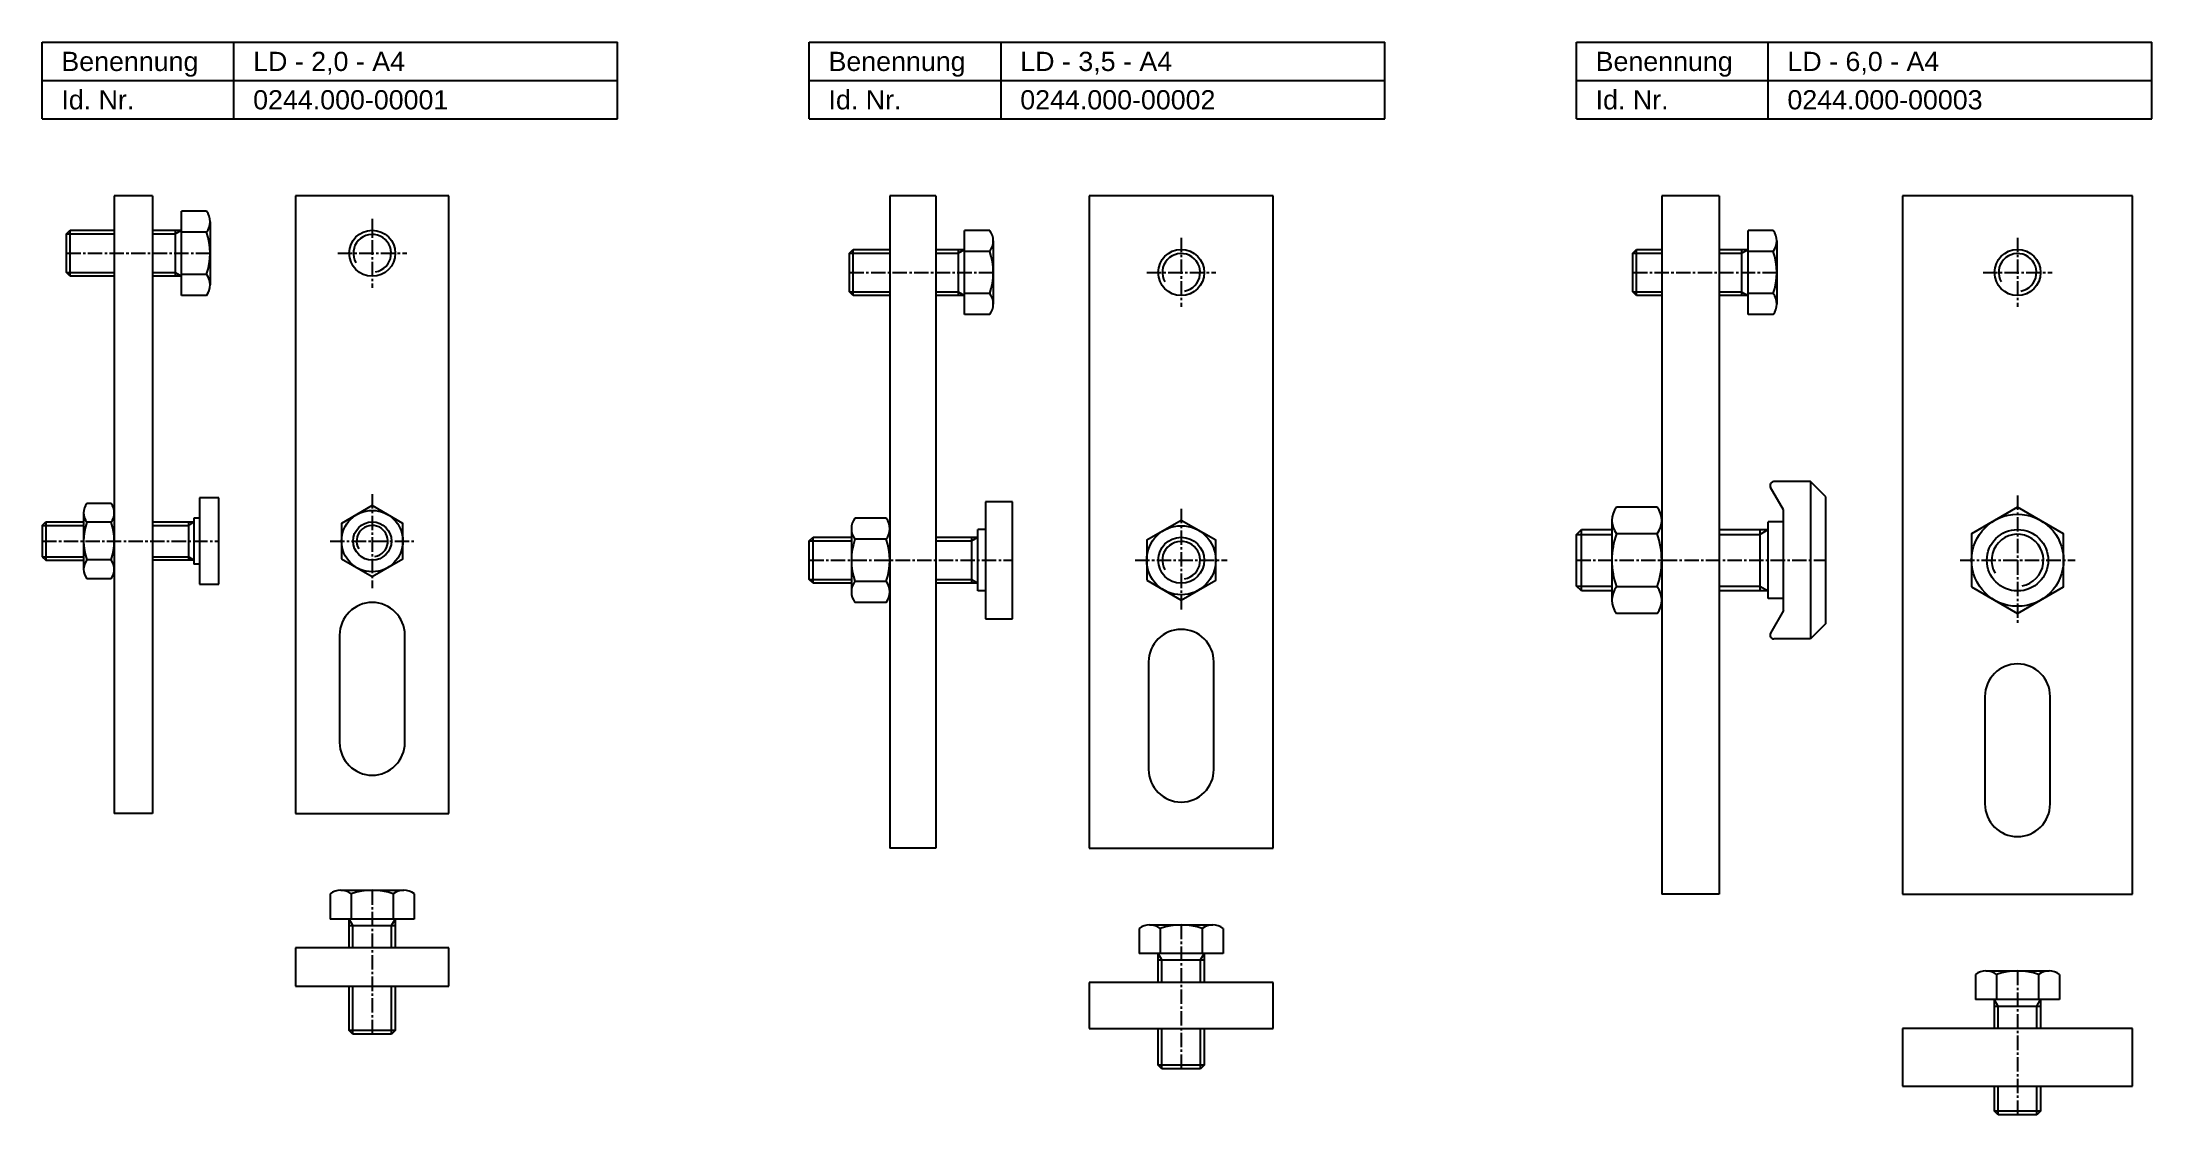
# Model space of a CAD drawing. Header units: millimetres. Extents: x 77 to 627, y 2657 to 2936.
import ezdxf

# ---------------------------------------------------------------- set-up
doc = ezdxf.new("R2010")
doc.units = ezdxf.units.MM
doc.header["$LTSCALE"] = 5
doc.linetypes.add('MITTE2', pattern=[1.125, 0.75, -0.125, 0.125, -0.125])
doc.layers.add('HALFEN', color=2, linetype='CONTINUOUS')
doc.styles.add('ARIAL50', font='ARIAL.TTF', dxfattribs={"height": 5})

msp = doc.modelspace()

# ---------------------------------------------------------------- linework, layer by layer
at = {"layer": 'HALFEN'}
for p, q in [((77.25, 2936.25), (227.25, 2936.25)), ((77.25, 2916.25), (77.25, 2936.25)), ((127.25, 2916.25), (127.25, 2936.25)), ((227.25, 2916.25), (227.25, 2936.25)), ((277.25, 2936.25), (427.25, 2936.25)), ((277.25, 2916.25), (277.25, 2936.25)), ((327.25, 2916.25), (327.25, 2936.25)), ((427.25, 2916.25), (427.25, 2936.25)), ((477.25, 2936.25), (627.25, 2936.25)), ((477.25, 2916.25), (477.25, 2936.25)), ((527.25, 2916.25), (527.25, 2936.25)), ((627.25, 2916.25), (627.25, 2936.25)), ((77.25, 2926.25), (227.25, 2926.25)), ((277.25, 2926.25), (427.25, 2926.25)), ((477.25, 2926.25), (627.25, 2926.25)), ((77.25, 2916.25), (227.25, 2916.25)), ((277.25, 2916.25), (427.25, 2916.25)), ((477.25, 2916.25), (627.25, 2916.25)), ((96.05, 2896.25), (96.05, 2735.25)), ((106.05, 2896.25), (96.05, 2896.25)), ((106.05, 2896.25), (106.05, 2735.25)), ((143.3, 2896.25), (143.3, 2735.25)), ((183.3, 2896.25), (143.3, 2896.25)), ((183.3, 2735.25), (183.3, 2896.25)), ((298.21, 2896.25), (298.21, 2726.25)), ((310.21, 2896.25), (298.21, 2896.25)), ((310.21, 2896.25), (310.21, 2726.25)), ((350.21, 2896.25), (350.21, 2726.25)), ((398.21, 2896.25), (350.21, 2896.25)), ((398.21, 2726.25), (398.21, 2896.25)), ((499.48, 2896.25), (499.48, 2714.25)), ((514.48, 2896.25), (499.48, 2896.25)), ((514.48, 2896.25), (514.48, 2714.25)), ((562.25, 2896.25), (562.25, 2714.25)), ((622.25, 2896.25), (562.25, 2896.25)), ((622.25, 2714.25), (622.25, 2896.25)), ((113.55, 2870.28), (113.55, 2892.22)), ((120.11, 2892.22), (113.55, 2892.22)), ((121.05, 2889.48), (121.05, 2873.02)), ((83.55, 2886.29), (84.51, 2887.25)), ((83.55, 2886.29), (96.05, 2886.29)), ((83.55, 2876.21), (83.55, 2886.29)), ((84.51, 2875.25), (84.51, 2887.25)), ((84.51, 2887.25), (96.05, 2887.25)), ((106.05, 2887.25), (113.55, 2887.25)), ((106.05, 2886.29), (111.89, 2886.29)), ((111.89, 2887.25), (111.89, 2875.25)), ((111.89, 2886.29), (113.55, 2887.25)), ((120.11, 2886.74), (113.55, 2886.74)), ((287.71, 2881.29), (288.67, 2882.25)), ((288.67, 2882.25), (298.21, 2882.25)), ((288.67, 2870.25), (288.67, 2882.25)), ((310.21, 2882.25), (317.71, 2882.25)), ((316.05, 2882.25), (316.05, 2870.25)), ((316.05, 2881.29), (317.71, 2882.25)), ((317.71, 2865.28), (317.71, 2887.22)), ((324.27, 2887.22), (317.71, 2887.22)), ((325.21, 2884.48), (325.21, 2868.02)), ((491.98, 2881.29), (492.94, 2882.25)), ((492.94, 2870.25), (492.94, 2882.25)), ((492.94, 2882.25), (499.48, 2882.25)), ((514.48, 2882.25), (521.98, 2882.25)), ((520.31, 2882.25), (520.31, 2870.25)), ((520.31, 2881.29), (521.98, 2882.25)), ((521.98, 2865.28), (521.98, 2887.22)), ((528.54, 2887.22), (521.98, 2887.22)), ((529.48, 2884.48), (529.48, 2868.02)), ((287.71, 2881.29), (298.21, 2881.29)), ((287.71, 2871.21), (287.71, 2881.29)), ((310.21, 2881.29), (316.05, 2881.29)), ((324.27, 2881.74), (317.71, 2881.74)), ((491.98, 2871.21), (491.98, 2881.29)), ((491.98, 2881.29), (499.48, 2881.29)), ((514.48, 2881.29), (520.31, 2881.29)), ((528.54, 2881.74), (521.98, 2881.74)), ((84.51, 2875.25), (83.55, 2876.21)), ((83.55, 2876.21), (96.05, 2876.21)), ((96.05, 2875.25), (84.51, 2875.25)), ((106.05, 2876.21), (111.89, 2876.21)), ((113.55, 2875.25), (106.05, 2875.25)), ((111.89, 2876.21), (113.55, 2875.25)), ((120.11, 2875.76), (113.55, 2875.76)), ((287.71, 2871.21), (298.21, 2871.21)), ((288.67, 2870.25), (287.71, 2871.21)), ((310.21, 2871.21), (316.05, 2871.21)), ((316.05, 2871.21), (317.71, 2870.25)), ((491.98, 2871.21), (499.48, 2871.21)), ((492.94, 2870.25), (491.98, 2871.21)), ((514.48, 2871.21), (520.31, 2871.21)), ((520.31, 2871.21), (521.98, 2870.25)), ((120.11, 2870.28), (113.55, 2870.28)), ((298.21, 2870.25), (288.67, 2870.25)), ((317.71, 2870.25), (310.21, 2870.25)), ((324.27, 2870.76), (317.71, 2870.76)), ((499.48, 2870.25), (492.94, 2870.25)), ((521.98, 2870.25), (514.48, 2870.25)), ((528.54, 2870.76), (521.98, 2870.76)), ((324.27, 2865.28), (317.71, 2865.28)), ((528.54, 2865.28), (521.98, 2865.28)), ((538.25, 2821.75), (528.73, 2821.75)), ((538.25, 2821.75), (538.25, 2780.75)), ((542.25, 2817.75), (538.25, 2821.75)), ((95.21, 2816.07), (88.89, 2816.07)), ((118.3, 2817.5), (118.3, 2795)), ((123.3, 2817.5), (118.3, 2817.5)), ((123.3, 2795), (123.3, 2817.5)), ((323.21, 2816.5), (323.21, 2786)), ((330.21, 2816.5), (323.21, 2816.5)), ((330.21, 2786), (330.21, 2816.5)), ((531.25, 2814.38), (527.86, 2820.25)), ((542.25, 2784.75), (542.25, 2817.75)), ((77.25, 2810.33), (78.17, 2811.25)), ((78.17, 2811.25), (88.05, 2811.25)), ((78.17, 2811.25), (78.17, 2801.25)), ((88.05, 2813.61), (88.05, 2798.89)), ((95.21, 2811.16), (88.89, 2811.16)), ((96.05, 2813.61), (96.05, 2798.89)), ((106.05, 2811.25), (116.8, 2811.25)), ((115.41, 2811.25), (115.41, 2801.25)), ((116.8, 2811.25), (115.41, 2810.33)), ((116.8, 2812.25), (116.8, 2800.25)), ((118.3, 2812.25), (116.8, 2812.25)), ((297.27, 2812.22), (289.15, 2812.22)), ((486.48, 2811.64), (486.48, 2790.85)), ((498.29, 2815.11), (487.67, 2815.11)), ((499.48, 2811.64), (499.48, 2790.85)), ((527.25, 2791.25), (527.25, 2811.25)), ((531.25, 2811.25), (527.25, 2811.25)), ((531.25, 2788.12), (531.25, 2814.38)), ((77.25, 2810.33), (88.05, 2810.33)), ((77.25, 2810.33), (77.25, 2802.17)), ((106.05, 2810.33), (115.41, 2810.33)), ((277.25, 2806.29), (278.21, 2807.25)), ((277.25, 2796.21), (277.25, 2806.29)), ((277.25, 2806.29), (288.21, 2806.29)), ((278.21, 2795.25), (278.21, 2807.25)), ((278.21, 2807.25), (288.21, 2807.25)), ((288.21, 2809.48), (288.21, 2793.02)), ((297.27, 2806.74), (289.15, 2806.74)), ((298.21, 2809.48), (298.21, 2793.02)), ((310.21, 2807.25), (321.21, 2807.25)), ((310.21, 2806.29), (319.55, 2806.29)), ((319.55, 2807.25), (319.55, 2795.25)), ((319.55, 2806.29), (321.21, 2807.25)), ((321.21, 2793.25), (321.21, 2809.25)), ((323.21, 2809.25), (321.21, 2809.25)), ((477.25, 2807.97), (478.53, 2809.25)), ((477.25, 2794.53), (477.25, 2807.97)), ((477.25, 2807.97), (486.48, 2807.97)), ((478.53, 2793.25), (478.53, 2809.25)), ((478.53, 2809.25), (486.48, 2809.25)), ((498.29, 2808.18), (487.67, 2808.18)), ((514.48, 2809.25), (527.25, 2809.25)), ((514.48, 2807.97), (525.03, 2807.97)), ((525.03, 2809.25), (525.03, 2793.25)), ((525.03, 2807.97), (527.25, 2809.25)), ((77.25, 2802.17), (88.05, 2802.17)), ((77.25, 2802.17), (78.17, 2801.25)), ((78.17, 2801.25), (88.05, 2801.25)), ((95.21, 2801.34), (88.89, 2801.34)), ((106.05, 2802.17), (115.41, 2802.17)), ((116.8, 2801.25), (106.05, 2801.25)), ((116.8, 2801.25), (115.41, 2802.17)), ((118.3, 2800.25), (116.8, 2800.25)), ((95.21, 2796.43), (88.89, 2796.43)), ((118.3, 2795), (123.3, 2795)), ((278.21, 2795.25), (277.25, 2796.21)), ((277.25, 2796.21), (288.21, 2796.21)), ((288.21, 2795.25), (278.21, 2795.25)), ((297.27, 2795.76), (289.15, 2795.76)), ((310.21, 2796.21), (319.55, 2796.21)), ((321.21, 2795.25), (310.21, 2795.25)), ((319.55, 2796.21), (321.21, 2795.25)), ((477.25, 2794.53), (486.48, 2794.53)), ((478.53, 2793.25), (477.25, 2794.53)), ((498.29, 2794.32), (487.67, 2794.32)), ((514.48, 2794.53), (525.03, 2794.53)), ((525.03, 2794.53), (527.25, 2793.25)), ((297.27, 2790.28), (289.15, 2790.28)), ((323.21, 2793.25), (321.21, 2793.25)), ((486.48, 2793.25), (478.53, 2793.25)), ((527.25, 2793.25), (514.48, 2793.25)), ((531.25, 2791.25), (527.25, 2791.25)), ((323.21, 2786), (330.21, 2786)), ((498.29, 2787.39), (487.67, 2787.39)), ((531.25, 2788.12), (527.86, 2782.25)), ((542.25, 2784.75), (538.25, 2780.75)), ((154.8, 2781.75), (154.8, 2753.75)), ((171.8, 2753.75), (171.8, 2781.75)), ((538.25, 2780.75), (528.73, 2780.75)), ((365.71, 2774.75), (365.71, 2746.75)), ((382.71, 2746.75), (382.71, 2774.75)), ((583.75, 2765.75), (583.75, 2737.75)), ((600.75, 2737.75), (600.75, 2765.75)), ((106.05, 2735.25), (96.05, 2735.25)), ((143.3, 2735.25), (183.3, 2735.25)), ((310.21, 2726.25), (298.21, 2726.25)), ((350.21, 2726.25), (398.21, 2726.25)), ((152.33, 2714.31), (152.33, 2707.75)), ((155.07, 2715.25), (171.53, 2715.25)), ((157.81, 2714.31), (157.81, 2707.75)), ((168.79, 2714.31), (168.79, 2707.75)), ((174.27, 2714.31), (174.27, 2707.75)), ((514.48, 2714.25), (499.48, 2714.25)), ((562.25, 2714.25), (622.25, 2714.25)), ((174.27, 2707.75), (152.33, 2707.75)), ((158.26, 2706.09), (157.3, 2707.75)), ((157.3, 2700.25), (157.3, 2707.75)), ((157.3, 2706.09), (169.3, 2706.09)), ((158.26, 2700.25), (158.26, 2706.09)), ((168.34, 2706.09), (169.3, 2707.75)), ((168.34, 2700.25), (168.34, 2706.09)), ((169.3, 2707.75), (169.3, 2700.25)), ((365.98, 2706.25), (382.44, 2706.25)), ((363.24, 2705.31), (363.24, 2698.75)), ((368.72, 2705.31), (368.72, 2698.75)), ((379.7, 2705.31), (379.7, 2698.75)), ((385.18, 2705.31), (385.18, 2698.75)), ((183.3, 2700.25), (143.3, 2700.25)), ((143.3, 2700.25), (143.3, 2690.25)), ((183.3, 2690.25), (183.3, 2700.25)), ((385.18, 2698.75), (363.24, 2698.75)), ((369.17, 2697.09), (368.21, 2698.75)), ((368.21, 2691.25), (368.21, 2698.75)), ((368.21, 2697.09), (380.21, 2697.09)), ((369.17, 2691.25), (369.17, 2697.09)), ((379.25, 2697.09), (380.21, 2698.75)), ((379.25, 2691.25), (379.25, 2697.09)), ((380.21, 2698.75), (380.21, 2691.25)), ((143.3, 2690.25), (183.3, 2690.25)), ((157.3, 2678.71), (157.3, 2690.25)), ((158.26, 2677.75), (158.26, 2690.25)), ((168.34, 2677.75), (168.34, 2690.25)), ((169.3, 2690.25), (169.3, 2678.71)), ((398.21, 2691.25), (350.21, 2691.25)), ((350.21, 2691.25), (350.21, 2679.25)), ((398.21, 2679.25), (398.21, 2691.25)), ((581.28, 2693.31), (581.28, 2686.75)), ((584.02, 2694.25), (600.48, 2694.25)), ((586.76, 2693.31), (586.76, 2686.75)), ((597.74, 2693.31), (597.74, 2686.75)), ((603.22, 2693.31), (603.22, 2686.75)), ((603.22, 2686.75), (581.28, 2686.75)), ((587.21, 2685.09), (586.25, 2686.75)), ((586.25, 2679.25), (586.25, 2686.75)), ((586.25, 2685.09), (598.25, 2685.09)), ((587.21, 2679.25), (587.21, 2685.09)), ((597.29, 2685.09), (598.25, 2686.75)), ((597.29, 2679.25), (597.29, 2685.09)), ((598.25, 2686.75), (598.25, 2679.25)), ((169.3, 2678.71), (157.3, 2678.71)), ((158.26, 2677.75), (157.3, 2678.71)), ((169.3, 2678.71), (168.34, 2677.75)), ((350.21, 2679.25), (398.21, 2679.25)), ((368.21, 2669.71), (368.21, 2679.25)), ((369.17, 2668.75), (369.17, 2679.25)), ((379.25, 2668.75), (379.25, 2679.25)), ((380.21, 2679.25), (380.21, 2669.71)), ((622.25, 2679.25), (562.25, 2679.25)), ((562.25, 2679.25), (562.25, 2664.25)), ((622.25, 2664.25), (622.25, 2679.25)), ((168.34, 2677.75), (158.26, 2677.75)), ((380.21, 2669.71), (368.21, 2669.71)), ((369.17, 2668.75), (368.21, 2669.71)), ((379.25, 2668.75), (369.17, 2668.75)), ((380.21, 2669.71), (379.25, 2668.75)), ((562.25, 2664.25), (622.25, 2664.25)), ((586.25, 2657.71), (586.25, 2664.25)), ((587.21, 2656.75), (587.21, 2664.25)), ((597.29, 2656.75), (597.29, 2664.25)), ((598.25, 2664.25), (598.25, 2657.71)), ((598.25, 2657.71), (586.25, 2657.71)), ((587.21, 2656.75), (586.25, 2657.71)), ((597.29, 2656.75), (587.21, 2656.75)), ((598.25, 2657.71), (597.29, 2656.75))]:
    msp.add_line(p, q, dxfattribs=at)
at = {"layer": 'HALFEN', "color": 1, "linetype": 'MITTE2'}
for p, q in [((163.3, 2890.25), (163.3, 2872.25)), ((374.21, 2885.25), (374.21, 2867.25)), ((592.25, 2885.25), (592.25, 2867.25)), ((83.55, 2881.25), (121.05, 2881.25)), ((154.3, 2881.25), (172.3, 2881.25)), ((287.71, 2876.25), (325.21, 2876.25)), ((365.21, 2876.25), (383.21, 2876.25)), ((491.98, 2876.25), (529.48, 2876.25)), ((583.25, 2876.25), (601.25, 2876.25)), ((163.3, 2818.49), (163.3, 2794.01)), ((592.25, 2818.11), (592.25, 2784.39)), ((374.21, 2814.64), (374.21, 2787.86)), ((77.25, 2806.25), (123.3, 2806.25)), ((152.3, 2806.25), (174.3, 2806.25)), ((277.25, 2801.25), (330.21, 2801.25)), ((362.21, 2801.25), (386.21, 2801.25)), ((477.25, 2801.25), (542.25, 2801.25)), ((577.25, 2801.25), (607.25, 2801.25)), ((163.3, 2715.25), (163.3, 2677.75)), ((374.21, 2706.25), (374.21, 2668.75)), ((592.25, 2694.25), (592.25, 2656.75))]:
    msp.add_line(p, q, dxfattribs=at)
at = {"layer": 'HALFEN'}
for points in [[(155.3, 2801.63), (163.3, 2797.01), (171.3, 2801.63), (171.3, 2810.87), (163.3, 2815.49), (155.3, 2810.87)], [(365.21, 2796.05), (374.21, 2790.86), (383.21, 2796.05), (383.21, 2806.45), (374.21, 2811.64), (365.21, 2806.45)], [(580.25, 2794.32), (592.25, 2787.39), (604.25, 2794.32), (604.25, 2808.18), (592.25, 2815.11), (580.25, 2808.18)]]:
    msp.add_lwpolyline(points, close=True, dxfattribs=at)
for centre, radius in [((163.3, 2881.25), 6), ((374.21, 2876.25), 6), ((592.25, 2876.25), 6), ((163.3, 2806.25), 8), ((163.3, 2806.25), 5), ((592.25, 2801.25), 12), ((374.21, 2801.25), 9), ((374.21, 2801.25), 6), ((592.25, 2801.25), 8)]:
    msp.add_circle(centre, radius, dxfattribs=at)
for centre, radius, start, end in [((116.58, 2889.48), 4.47, 322.1211, 37.8789), ((104.59, 2881.25), 16.46, 340.5288, 19.4712), ((320.74, 2884.48), 4.47, 322.1211, 37.8789), ((525.01, 2884.48), 4.47, 322.1211, 37.8789), ((308.75, 2876.25), 16.46, 340.5288, 19.4712), ((513.02, 2876.25), 16.46, 340.5288, 19.4712), ((116.58, 2873.02), 4.47, 322.1211, 37.8789), ((320.74, 2868.02), 4.47, 322.1211, 37.8789), ((525.01, 2868.02), 4.47, 322.1211, 37.8789), ((528.73, 2820.75), 1, 90, 210), ((92.05, 2813.61), 4, 142.1211, 217.8789), ((92.05, 2813.61), 4, 322.1211, 37.8789), ((102.78, 2806.25), 14.73, 160.5288, 199.4712), ((81.32, 2806.25), 14.73, 340.5288, 19.4712), ((292.68, 2809.48), 4.47, 142.1211, 217.8789), ((293.74, 2809.48), 4.47, 322.1211, 37.8789), ((492.12, 2811.64), 5.64, 142.1211, 217.8789), ((493.83, 2811.64), 5.64, 322.1211, 37.8789), ((304.67, 2801.25), 16.46, 160.5288, 199.4712), ((281.75, 2801.25), 16.46, 340.5288, 19.4712), ((507.27, 2801.25), 20.79, 160.5288, 199.4712), ((478.69, 2801.25), 20.79, 340.5288, 19.4712), ((92.05, 2798.89), 4, 142.1211, 217.8789), ((92.05, 2798.89), 4, 322.1211, 37.8789), ((292.68, 2793.02), 4.47, 142.1211, 217.8789), ((293.74, 2793.02), 4.47, 322.1211, 37.8789), ((492.12, 2790.85), 5.64, 142.1211, 217.8789), ((493.83, 2790.85), 5.64, 322.1211, 37.8789), ((163.3, 2781.75), 8.5, 0, 180), ((374.21, 2774.75), 8.5, 0, 180), ((528.73, 2781.75), 1, 150, 270), ((592.25, 2765.75), 8.5, 0, 180), ((163.3, 2753.75), 8.5, 180, 0), ((374.21, 2746.75), 8.5, 180, 0), ((592.25, 2737.75), 8.5, 180, 0), ((155.07, 2710.78), 4.47, 52.1211, 127.8789), ((163.3, 2698.79), 16.46, 70.5288, 109.4712), ((171.53, 2710.78), 4.47, 52.1211, 127.8789), ((365.98, 2701.78), 4.47, 52.1211, 127.8789), ((374.21, 2689.79), 16.46, 70.5288, 109.4712), ((382.44, 2701.78), 4.47, 52.1211, 127.8789), ((584.02, 2689.78), 4.47, 52.1211, 127.8789), ((592.25, 2677.79), 16.46, 70.5288, 109.4712), ((600.48, 2689.78), 4.47, 52.1211, 127.8789)]:
    msp.add_arc(centre, radius, start, end, dxfattribs=at)
at = {"layer": 'HALFEN', "color": 1}
for centre, radius in [((163.3, 2881.25), 4.93), ((374.21, 2876.25), 4.93), ((592.25, 2876.25), 4.93), ((163.3, 2806.25), 4.08), ((374.21, 2801.25), 4.93), ((592.25, 2801.25), 6.77)]:
    msp.add_arc(centre, radius, 280, 210, dxfattribs=at)

# ---------------------------------------------------------------- texts
at = {"layer": 'HALFEN', "style": 'ARIAL50'}
for s, p in [('Benennung', (82.25, 2928.75)), ('LD - 2,0 - A4', (132.25, 2928.75)), ('Benennung', (282.25, 2928.75)), ('LD - 3,5 - A4', (332.25, 2928.75)), ('Benennung', (482.25, 2928.75)), ('LD - 6,0 - A4', (532.25, 2928.75)), ('Id. Nr.', (82.25, 2918.75)), ('0244.000-00001', (132.25, 2918.75)), ('Id. Nr.', (282.25, 2918.75)), ('0244.000-00002', (332.25, 2918.75)), ('Id. Nr.', (482.25, 2918.75)), ('0244.000-00003', (532.25, 2918.75))]:
    msp.add_text(s, height=5, dxfattribs=at).set_placement(p)

doc.saveas('drawing.dxf')
